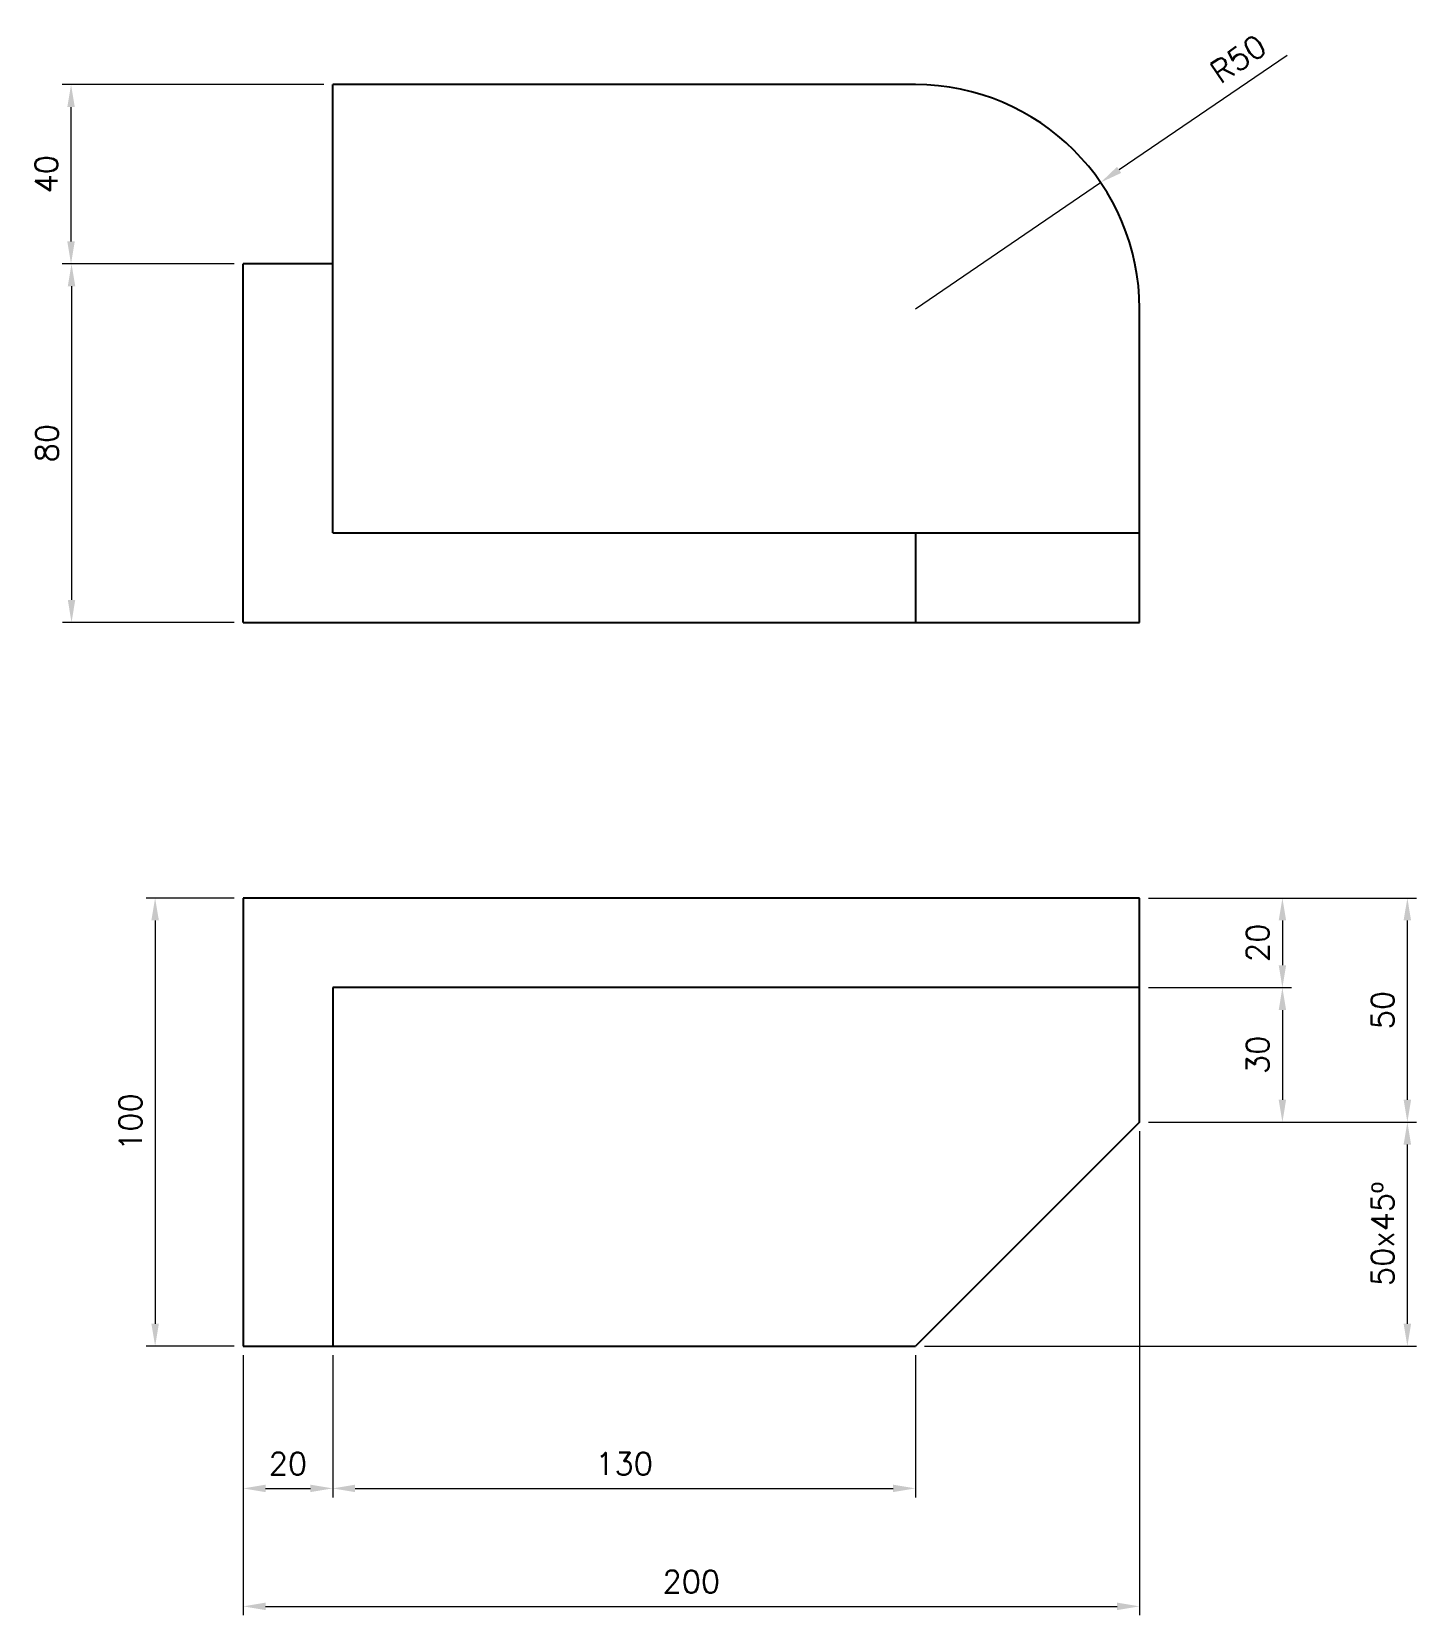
# Model space of a CAD drawing. Header units: millimetres. Extents: x 1205 to 5788, y 1394 to 2343.
# Drawn here: x 1205.4 to 1514.3, y 1394.5 to 1747.9 of the extents above.
import ezdxf

# ---------------------------------------------------------------- set-up
doc = ezdxf.new("R2010")
doc.units = ezdxf.units.MM
doc.layers.add('CONTORNO 1', color=3, linetype='Continuous', lineweight=25)
doc.layers.add('COTA', color=1, linetype='Continuous', lineweight=13)
doc.styles.add('ROMANS', font='romans.shx')
doc.dimstyles.new('Padrão', dxfattribs={"dimscale": 2, "dimtxt": 2.5, "dimasz": 2.5, "dimexe": 1, "dimexo": 1, "dimgap": 1.5, "dimtad": 1, "dimdsep": 46, "dimtxsty": 'ROMANS', "dimcen": 2.5, "dimclrd": 1, "dimclre": 1, "dimclrt": 2, "dimadec": 0, "dimazin": 2, "dimtfac": 1, "dimtmove": 0, "dimatfit": 3, "dimfxl": 0, "dimlwd": -1, "dimlwe": -1, "dimarcsym": 0})

# ---------------------------------------------------------------- blocks, each defined once
blk = doc.blocks.new('*D7')
at = {"layer": 'COTA', "color": 1}
for p, q in [((1250.54, 1554.55), (1230.91, 1554.55)), ((1232.91, 1549.55), (1232.91, 1459.55)), ((1250.54, 1454.55), (1230.91, 1454.55))]:
    blk.add_line(p, q, dxfattribs=at)
for points in [[(1232.08, 1549.55), (1233.75, 1549.55), (1232.91, 1554.55)], [(1232.08, 1459.55), (1233.75, 1459.55), (1232.91, 1454.55)]]:
    blk.add_solid(points, dxfattribs=at)
at = {"layer": 'Defpoints', "color": 0}
for p in [(1252.54, 1554.55), (1232.91, 1454.55), (1252.54, 1454.55)]:
    blk.add_point(p, dxfattribs=at)
at = {"layer": 'COTA', "color": 2, "insert": (1227.41, 1504.55), "char_height": 5, "attachment_point": 5, "rotation": 90, "style": 'ROMANS'}
blk.add_mtext('100', dxfattribs=at)
blk = doc.blocks.new('*D8')
at = {"layer": 'COTA', "color": 1}
for p, q in [((1452.54, 1502.55), (1452.54, 1394.49)), ((1252.54, 1452.55), (1252.54, 1394.49)), ((1257.54, 1396.49), (1447.54, 1396.49))]:
    blk.add_line(p, q, dxfattribs=at)
for points in [[(1257.54, 1397.32), (1257.54, 1395.65), (1252.54, 1396.49)], [(1447.54, 1397.32), (1447.54, 1395.65), (1452.54, 1396.49)]]:
    blk.add_solid(points, dxfattribs=at)
at = {"layer": 'Defpoints', "color": 0}
for p in [(1452.54, 1504.55), (1252.54, 1454.55), (1452.54, 1396.49)]:
    blk.add_point(p, dxfattribs=at)
at = {"layer": 'COTA', "color": 2, "insert": (1352.54, 1401.99), "char_height": 5, "attachment_point": 5, "style": 'ROMANS'}
blk.add_mtext('200', dxfattribs=at)
blk = doc.blocks.new('*D9')
at = {"layer": 'COTA', "color": 1}
for p, q in [((1252.54, 1452.55), (1252.54, 1420.81)), ((1272.54, 1452.55), (1272.54, 1420.81)), ((1257.54, 1422.81), (1267.54, 1422.81))]:
    blk.add_line(p, q, dxfattribs=at)
for points in [[(1257.54, 1423.64), (1257.54, 1421.98), (1252.54, 1422.81)], [(1267.54, 1423.64), (1267.54, 1421.98), (1272.54, 1422.81)]]:
    blk.add_solid(points, dxfattribs=at)
at = {"layer": 'Defpoints', "color": 0}
for p in [(1252.54, 1454.55), (1272.54, 1454.55), (1272.54, 1422.81)]:
    blk.add_point(p, dxfattribs=at)
at = {"layer": 'COTA', "color": 2, "insert": (1262.54, 1428.31), "char_height": 5, "attachment_point": 5, "style": 'ROMANS'}
blk.add_mtext('20', dxfattribs=at)
blk = doc.blocks.new('*D10')
at = {"layer": 'COTA', "color": 1}
for p, q in [((1272.54, 1452.55), (1272.54, 1420.81)), ((1402.54, 1452.55), (1402.54, 1420.81)), ((1277.54, 1422.81), (1397.54, 1422.81))]:
    blk.add_line(p, q, dxfattribs=at)
for points in [[(1277.54, 1423.64), (1277.54, 1421.98), (1272.54, 1422.81)], [(1397.54, 1423.64), (1397.54, 1421.98), (1402.54, 1422.81)]]:
    blk.add_solid(points, dxfattribs=at)
at = {"layer": 'Defpoints', "color": 0}
for p in [(1272.54, 1454.55), (1402.54, 1454.55), (1402.54, 1422.81)]:
    blk.add_point(p, dxfattribs=at)
at = {"layer": 'COTA', "color": 2, "insert": (1337.54, 1428.31), "char_height": 5, "attachment_point": 5, "style": 'ROMANS'}
blk.add_mtext('130', dxfattribs=at)
blk = doc.blocks.new('*D11')
at = {"layer": 'COTA', "color": 1}
for p, q in [((1454.54, 1504.55), (1514.3, 1504.55)), ((1512.3, 1459.55), (1512.3, 1499.55)), ((1404.54, 1454.55), (1514.3, 1454.55))]:
    blk.add_line(p, q, dxfattribs=at)
for points in [[(1511.46, 1499.55), (1513.13, 1499.55), (1512.3, 1504.55)], [(1511.46, 1459.55), (1513.13, 1459.55), (1512.3, 1454.55)]]:
    blk.add_solid(points, dxfattribs=at)
at = {"layer": 'Defpoints', "color": 0}
for p in [(1452.54, 1504.55), (1512.3, 1504.55), (1402.54, 1454.55)]:
    blk.add_point(p, dxfattribs=at)
at = {"layer": 'COTA', "color": 2, "insert": (1506.8, 1479.55), "char_height": 5, "attachment_point": 5, "rotation": 90, "style": 'ROMANS'}
blk.add_mtext('50x45º', dxfattribs=at)
blk = doc.blocks.new('*D12')
at = {"layer": 'COTA', "color": 1}
for p, q in [((1454.54, 1554.55), (1514.3, 1554.55)), ((1512.3, 1509.55), (1512.3, 1549.55)), ((1454.54, 1504.55), (1514.3, 1504.55))]:
    blk.add_line(p, q, dxfattribs=at)
for points in [[(1511.46, 1549.55), (1513.13, 1549.55), (1512.3, 1554.55)], [(1511.46, 1509.55), (1513.13, 1509.55), (1512.3, 1504.55)]]:
    blk.add_solid(points, dxfattribs=at)
at = {"layer": 'Defpoints', "color": 0}
for p in [(1452.54, 1554.55), (1512.3, 1554.55), (1452.54, 1504.55)]:
    blk.add_point(p, dxfattribs=at)
at = {"layer": 'COTA', "color": 2, "insert": (1506.8, 1529.55), "char_height": 5, "attachment_point": 5, "rotation": 90, "style": 'ROMANS'}
blk.add_mtext('50', dxfattribs=at)
blk = doc.blocks.new('*D13')
at = {"layer": 'COTA', "color": 1}
for p, q in [((1454.54, 1534.55), (1486.42, 1534.55)), ((1484.42, 1529.55), (1484.42, 1509.55)), ((1454.54, 1504.55), (1486.42, 1504.55))]:
    blk.add_line(p, q, dxfattribs=at)
for points in [[(1483.59, 1529.55), (1485.25, 1529.55), (1484.42, 1534.55)], [(1483.59, 1509.55), (1485.25, 1509.55), (1484.42, 1504.55)]]:
    blk.add_solid(points, dxfattribs=at)
at = {"layer": 'Defpoints', "color": 0}
for p in [(1452.54, 1534.55), (1452.54, 1504.55), (1484.42, 1504.55)]:
    blk.add_point(p, dxfattribs=at)
at = {"layer": 'COTA', "color": 2, "insert": (1478.92, 1519.55), "char_height": 5, "attachment_point": 5, "rotation": 90, "style": 'ROMANS'}
blk.add_mtext('30', dxfattribs=at)
blk = doc.blocks.new('*D14')
at = {"layer": 'COTA', "color": 1}
for p, q in [((1454.54, 1554.55), (1486.42, 1554.55)), ((1484.42, 1549.55), (1484.42, 1539.55)), ((1454.54, 1534.55), (1486.42, 1534.55))]:
    blk.add_line(p, q, dxfattribs=at)
for points in [[(1483.59, 1549.55), (1485.25, 1549.55), (1484.42, 1554.55)], [(1483.59, 1539.55), (1485.25, 1539.55), (1484.42, 1534.55)]]:
    blk.add_solid(points, dxfattribs=at)
at = {"layer": 'Defpoints', "color": 0}
for p in [(1452.54, 1554.55), (1452.54, 1534.55), (1484.42, 1534.55)]:
    blk.add_point(p, dxfattribs=at)
at = {"layer": 'COTA', "color": 2, "insert": (1478.92, 1544.55), "char_height": 5, "attachment_point": 5, "rotation": 90, "style": 'ROMANS'}
blk.add_mtext('20', dxfattribs=at)
blk = doc.blocks.new('*D15')
at = {"layer": 'COTA', "color": 1}
for p, q in [((1270.54, 1736.06), (1212.15, 1736.06)), ((1214.15, 1701.06), (1214.15, 1731.06)), ((1250.54, 1696.06), (1212.15, 1696.06))]:
    blk.add_line(p, q, dxfattribs=at)
for points in [[(1213.32, 1731.06), (1214.98, 1731.06), (1214.15, 1736.06)], [(1213.32, 1701.06), (1214.98, 1701.06), (1214.15, 1696.06)]]:
    blk.add_solid(points, dxfattribs=at)
at = {"layer": 'Defpoints', "color": 0}
for p in [(1214.15, 1736.06), (1272.54, 1736.06), (1252.54, 1696.06)]:
    blk.add_point(p, dxfattribs=at)
at = {"layer": 'COTA', "color": 2, "insert": (1208.65, 1716.06), "char_height": 5, "attachment_point": 5, "rotation": 90, "style": 'ROMANS'}
blk.add_mtext('40', dxfattribs=at)
blk = doc.blocks.new('*D16')
at = {"layer": 'COTA', "color": 1}
for p, q in [((1250.54, 1696.06), (1212.26, 1696.06)), ((1214.26, 1691.06), (1214.26, 1621.06)), ((1250.54, 1616.06), (1212.26, 1616.06))]:
    blk.add_line(p, q, dxfattribs=at)
for points in [[(1213.43, 1691.06), (1215.09, 1691.06), (1214.26, 1696.06)], [(1213.43, 1621.06), (1215.09, 1621.06), (1214.26, 1616.06)]]:
    blk.add_solid(points, dxfattribs=at)
at = {"layer": 'Defpoints', "color": 0}
for p in [(1252.54, 1696.06), (1214.26, 1616.06), (1252.54, 1616.06)]:
    blk.add_point(p, dxfattribs=at)
at = {"layer": 'COTA', "color": 2, "insert": (1208.76, 1656.06), "char_height": 5, "attachment_point": 5, "rotation": 90, "style": 'ROMANS'}
blk.add_mtext('80', dxfattribs=at)
blk = doc.blocks.new('*D17')
at = {"layer": 'COTA', "color": 1}
for p, q in [((1485.45, 1742.58), (1447.99, 1717.04)), ((1402.54, 1686.06), (1443.86, 1714.22))]:
    blk.add_line(p, q, dxfattribs=at)
blk.add_solid([(1447.52, 1717.72), (1448.46, 1716.35), (1443.86, 1714.22)], dxfattribs=at)
at = {"layer": 'Defpoints', "color": 0}
for p in [(1443.86, 1714.22), (1402.54, 1686.06)]:
    blk.add_point(p, dxfattribs=at)
at = {"layer": 'COTA', "color": 2, "insert": (1474.57, 1741.81), "char_height": 5, "attachment_point": 5, "rotation": 34.2832, "style": 'ROMANS'}
blk.add_mtext('R50', dxfattribs=at)

msp = doc.modelspace()

# ---------------------------------------------------------------- linework, layer by layer
at = {"layer": 'CONTORNO 1'}
for p, q in [((1402.542, 1736.055), (1272.542, 1736.055)), ((1272.542, 1636.055), (1272.542, 1736.055)), ((1252.542, 1616.055), (1252.542, 1696.055)), ((1272.542, 1696.055), (1252.542, 1696.055)), ((1452.542, 1616.055), (1452.542, 1686.055)), ((1272.542, 1636.055), (1452.542, 1636.055)), ((1402.542, 1636.055), (1402.542, 1616.055)), ((1252.542, 1616.055), (1452.542, 1616.055)), ((1452.542, 1554.548), (1252.542, 1554.548)), ((1252.542, 1554.548), (1252.542, 1454.548)), ((1452.542, 1504.548), (1452.542, 1554.548)), ((1272.542, 1534.548), (1272.542, 1454.548)), ((1452.542, 1534.548), (1272.542, 1534.548)), ((1452.542, 1504.548), (1402.542, 1454.548)), ((1252.542, 1454.548), (1402.542, 1454.548))]:
    msp.add_line(p, q, dxfattribs=at)
msp.add_arc((1402.542, 1686.055), 50, 0, 90, dxfattribs=at)

# ---------------------------------------------------------------- dimensions: what is measured, and where the dimension line sits
at = {"layer": 'COTA'}
dim = msp.add_radius_dim(center=(1402.542, 1686.055), mpoint=(1443.855, 1714.219), dimstyle='Padrão', dxfattribs=at)
dim.commit()
dim.dimension.update_dxf_attribs({"geometry": '*D17', "text_midpoint": (1477.664, 1737.268), "dimtype": 164})
for base, p1, p2, picture, middle in [((1214.15, 1736.055), (1252.542, 1696.055), (1272.542, 1736.055), '*D15', (1208.65, 1716.055)), ((1214.259, 1616.055), (1252.542, 1696.055), (1252.542, 1616.055), '*D16', (1208.759, 1656.055)), ((1232.912, 1454.548), (1252.542, 1554.548), (1252.542, 1454.548), '*D7', (1227.412, 1504.548)), ((1512.297, 1554.548), (1452.542, 1504.548), (1452.542, 1554.548), '*D12', (1506.797, 1529.548)), ((1484.419, 1534.548), (1452.542, 1554.548), (1452.542, 1534.548), '*D14', (1478.919, 1544.548)), ((1484.419, 1504.548), (1452.542, 1534.548), (1452.542, 1504.548), '*D13', (1478.919, 1519.548))]:
    dim = msp.add_linear_dim(base=base, p1=p1, p2=p2, angle=90, dimstyle='Padrão', dxfattribs=at)
    dim.commit()
    dim.dimension.update_dxf_attribs({"geometry": picture, "text_midpoint": middle})
for base, p1, p2, picture, middle in [((1452.542, 1396.487), (1252.542, 1454.548), (1452.542, 1504.548), '*D8', (1352.542, 1401.987)), ((1272.542, 1422.81), (1252.542, 1454.548), (1272.542, 1454.548), '*D9', (1262.542, 1428.31)), ((1402.542, 1422.81), (1272.542, 1454.548), (1402.542, 1454.548), '*D10', (1337.542, 1428.31))]:
    dim = msp.add_linear_dim(base=base, p1=p1, p2=p2, dimstyle='Padrão', dxfattribs=at)
    dim.commit()
    dim.dimension.update_dxf_attribs({"geometry": picture, "text_midpoint": middle})
dim = msp.add_linear_dim(base=(1512.297, 1504.548), p1=(1402.542, 1454.548), p2=(1452.542, 1504.548), angle=90, text='<>x45º', dimstyle='Padrão', dxfattribs=at)
dim.commit()
dim.dimension.update_dxf_attribs({"geometry": '*D11', "text_midpoint": (1506.797, 1479.548)})

doc.saveas('drawing.dxf')
